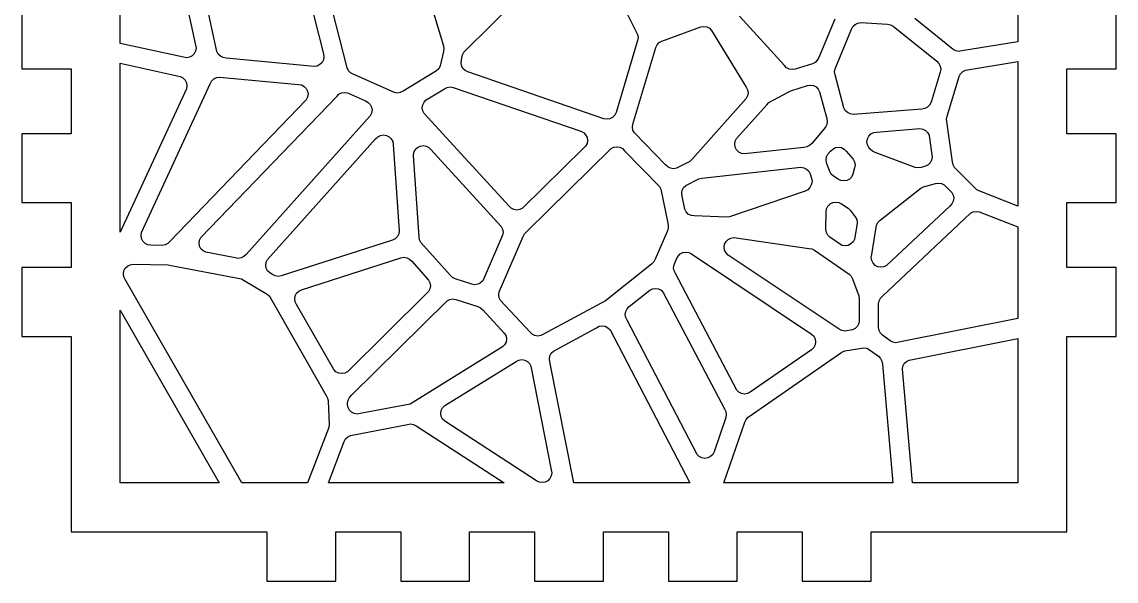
# Model space of a CAD drawing. Header units: metres. Extents: x -57 to 175, y -116 to 104.
# Drawn here: x -56.5 to 56.5, y -115.9 to -58.1 of the extents above; entities that cross this region are included whole.
import ezdxf

# ---------------------------------------------------------------- set-up
doc = ezdxf.new("R2010")
doc.units = ezdxf.units.M

msp = doc.modelspace()

# ---------------------------------------------------------------- linework, layer by layer
for p, q in [((46.355, -42.5343), (46.355, -60.1111)), ((-17.432, -45.733), (-12.975, -60.5143)), ((-46.355, -60.2726), (-46.355, -49.486)), ((-22.9259, -62.8191), (-25.9454, -50.7958)), ((-40.5452, -51.3197), (-38.5717, -60.4549)), ((-27.7647, -51.7817), (-25.3597, -61.3582)), ((-36.3737, -61.1094), (-38.1806, -52.7451)), ((-10.8474, -61.178), (-3.83501, -54.1941)), ((-56.515, -55.7835), (-56.515, -62.8979)), ((56.515, -62.898), (56.515, -55.7835)), ((5.85759, -56.9426), (7.08624, -59.3604)), ((22.2585, -62.5701), (17.5959, -57.4658)), ((9.60223, -60.0539), (13.6174, -58.5751)), ((13.6174, -58.5751), (13.9264, -58.5261)), ((13.9264, -58.5261), (14.2354, -58.5751)), ((14.2354, -58.5751), (14.5141, -58.7171)), ((14.5141, -58.7171), (14.7354, -58.9384)), ((27.4578, -57.7651), (25.7908, -61.7423)), ((29.194, -58.8143), (29.336, -58.5356)), ((29.336, -58.5356), (29.5573, -58.3143)), ((29.5573, -58.3143), (29.836, -58.1723)), ((29.836, -58.1723), (30.1451, -58.1233)), ((30.1451, -58.1233), (32.8993, -58.304)), ((32.8993, -58.304), (33.2083, -58.3529)), ((33.2083, -58.3529), (33.4871, -58.495)), ((33.4871, -58.495), (37.991, -62.1235)), ((39.6837, -60.9157), (35.7092, -57.7137)), ((7.08624, -59.3604), (7.13519, -59.6694)), ((7.13519, -59.6694), (7.08624, -59.9784)), ((14.7354, -58.9384), (18.3042, -64.8009)), ((27.4816, -62.9), (29.194, -58.8143)), ((-39.8318, -61.7149), (-46.355, -60.2726)), ((-38.5717, -60.4549), (-38.5228, -60.7639)), ((-38.5228, -60.7639), (-38.5717, -61.0729)), ((-12.975, -60.5143), (-12.926, -60.8233)), ((-12.926, -60.8233), (-12.975, -61.1323)), ((7.08624, -59.9784), (4.87296, -67.4289)), ((6.60822, -68.6132), (8.96019, -60.6959)), ((8.96019, -60.6959), (9.10223, -60.4171)), ((9.10223, -60.4171), (9.32346, -60.1959)), ((9.32346, -60.1959), (9.60223, -60.0539)), ((39.9625, -61.0577), (39.6837, -60.9157)), ((46.355, -60.1111), (40.5805, -61.0577)), ((-39.5228, -61.7639), (-39.8318, -61.7149)), ((-39.2138, -61.7149), (-39.5228, -61.7639)), ((-38.935, -61.5729), (-39.2138, -61.7149)), ((-38.7138, -61.3517), (-38.935, -61.5729)), ((-38.5717, -61.0729), (-38.7138, -61.3517)), ((-36.2316, -61.3882), (-36.3737, -61.1094)), ((-36.0104, -61.6094), (-36.2316, -61.3882)), ((-35.7316, -61.7514), (-36.0104, -61.6094)), ((-35.4226, -61.8004), (-35.7316, -61.7514)), ((-26.3108, -62.6672), (-35.4226, -61.8004)), ((-25.3597, -61.9762), (-25.5018, -62.255)), ((-25.3597, -61.3582), (-25.3108, -61.6672)), ((-25.3108, -61.6672), (-25.3597, -61.9762)), ((-12.975, -61.1323), (-13.317, -62.6144)), ((-11.1549, -62.2707), (-11.1059, -61.9617)), ((-11.1059, -61.9617), (-10.9894, -61.4568)), ((-10.9894, -61.4568), (-10.8474, -61.178)), ((25.6488, -62.021), (25.4275, -62.2423)), ((25.7908, -61.7423), (25.6488, -62.021)), ((37.991, -62.1235), (38.2122, -62.3447)), ((40.2715, -61.1067), (39.9625, -61.0577)), ((40.5805, -61.0577), (40.2715, -61.1067)), ((40.9514, -63.0469), (46.355, -62.1611)), ((46.355, -62.1611), (46.355, -77.1026)), ((-56.515, -62.8979), (-51.435, -62.8979)), ((-51.435, -62.8979), (-51.435, -69.6124)), ((-46.355, -62.3304), (-40.1561, -63.701)), ((-46.355, -79.7941), (-46.355, -62.3304)), ((-26.0018, -62.6183), (-26.3108, -62.6672)), ((-25.723, -62.4762), (-26.0018, -62.6183)), ((-25.5018, -62.255), (-25.723, -62.4762)), ((-22.7839, -63.0979), (-22.9259, -62.8191)), ((-22.5627, -63.3191), (-22.7839, -63.0979)), ((-13.6802, -63.1144), (-17.1451, -65.2259)), ((-13.459, -62.8932), (-13.6802, -63.1144)), ((-13.317, -62.6144), (-13.459, -62.8932)), ((-11.1059, -62.5797), (-11.1549, -62.2707)), ((-10.9639, -62.8585), (-11.1059, -62.5797)), ((-10.7427, -63.0797), (-10.9639, -62.8585)), ((-10.4639, -63.2217), (-10.7427, -63.0797)), ((3.6129, -68.0709), (-10.4639, -63.2217)), ((22.4798, -62.7913), (22.2585, -62.5701)), ((22.7585, -62.9333), (22.4798, -62.7913)), ((23.0675, -62.9823), (22.7585, -62.9333)), ((23.3765, -62.9333), (23.0675, -62.9823)), ((25.1488, -62.3843), (23.3765, -62.9333)), ((25.4275, -62.2423), (25.1488, -62.3843)), ((27.4326, -63.209), (27.4816, -62.9)), ((27.4816, -63.518), (27.4326, -63.209)), ((38.3543, -63.2415), (37.3937, -66.3682)), ((38.2122, -62.3447), (38.3543, -62.6235)), ((38.3543, -62.6235), (38.4032, -62.9325)), ((38.4032, -62.9325), (38.3543, -63.2415)), ((40.4514, -63.4102), (40.6726, -63.1889)), ((40.6726, -63.1889), (40.9514, -63.0469)), ((51.435, -69.6124), (51.435, -62.8979)), ((51.435, -62.8979), (56.515, -62.898)), ((-40.1561, -63.701), (-39.8773, -63.8431)), ((-39.8773, -63.8431), (-39.6561, -64.0643)), ((-39.6561, -64.0643), (-39.5141, -64.3431)), ((-39.5141, -64.3431), (-39.4651, -64.6521)), ((-37.0579, -64.4443), (-36.9159, -64.1656)), ((-36.9159, -64.1656), (-36.6947, -63.9443)), ((-36.6947, -63.9443), (-36.4159, -63.8023)), ((-36.4159, -63.8023), (-36.1069, -63.7533)), ((-36.1069, -63.7533), (-27.9501, -64.5293)), ((-22.2839, -63.4611), (-22.5627, -63.3191)), ((-18.0419, -65.368), (-22.2839, -63.4611)), ((28.3985, -66.9265), (27.4816, -63.518)), ((39.0466, -67.7993), (40.3094, -63.6889)), ((40.3094, -63.6889), (40.4514, -63.4102)), ((-39.5141, -64.9611), (-46.355, -79.7941)), ((-44.1541, -79.8308), (-37.0579, -64.4443)), ((-39.4651, -64.6521), (-39.5141, -64.9611)), ((-27.9501, -64.5293), (-27.6411, -64.5783)), ((-27.6411, -64.5783), (-27.3623, -64.7203)), ((-27.3623, -64.7203), (-27.1411, -64.9415)), ((-27.1411, -64.9415), (-26.999, -65.2203)), ((-26.999, -65.2203), (-26.9501, -65.5293)), ((-26.9501, -65.5293), (-26.999, -65.8383)), ((-23.9968, -65.7626), (-23.7756, -65.5414)), ((-23.7756, -65.5414), (-23.4968, -65.3994)), ((-23.4968, -65.3994), (-23.1878, -65.3504)), ((-23.1878, -65.3504), (-22.8788, -65.3994)), ((-22.8788, -65.3994), (-21.0319, -66.2296)), ((-17.7329, -65.4169), (-18.0419, -65.368)), ((-17.4239, -65.368), (-17.7329, -65.4169)), ((-17.1451, -65.2259), (-17.4239, -65.368)), ((-14.7496, -66.1159), (-12.8585, -64.9635)), ((-12.8585, -64.9635), (-12.5798, -64.8214)), ((-12.5798, -64.8214), (-12.2708, -64.7725)), ((-12.2708, -64.7725), (-11.9617, -64.8214)), ((-11.9617, -64.8214), (1.22116, -69.3627)), ((18.3042, -64.8009), (18.4462, -65.0797)), ((18.4462, -65.0797), (18.4951, -65.3887)), ((18.4951, -65.3887), (18.4462, -65.6977)), ((20.6472, -66.3949), (22.6404, -65.3111)), ((22.6404, -65.3111), (22.9191, -65.1691)), ((22.9191, -65.1691), (24.6226, -64.6413)), ((24.6226, -64.6413), (24.9316, -64.5924)), ((24.9316, -64.5924), (25.2406, -64.6413)), ((25.2406, -64.6413), (25.5194, -64.7834)), ((25.5194, -64.7834), (25.7406, -65.0046)), ((25.7406, -65.0046), (25.8826, -65.2834)), ((25.8826, -65.2834), (26.6256, -68.0451)), ((-27.1411, -66.1171), (-41.2289, -80.7478)), ((-38.0173, -80.3235), (-23.9968, -65.7626)), ((-26.999, -65.8383), (-27.1411, -66.1171)), ((-21.0319, -66.2296), (-20.7531, -66.3716)), ((-20.7531, -66.3716), (-20.5319, -66.5928)), ((-20.5319, -66.5928), (-20.3899, -66.8716)), ((-15.1618, -66.9249), (-15.1129, -66.6159)), ((-15.1129, -66.6159), (-14.9708, -66.3371)), ((-14.9708, -66.3371), (-14.7496, -66.1159)), ((18.3042, -65.9765), (12.7185, -72.2479)), ((17.306, -70.1191), (20.4259, -66.6161)), ((18.4462, -65.6977), (18.3042, -65.9765)), ((20.4259, -66.6161), (20.6472, -66.3949)), ((37.2516, -66.647), (37.0304, -66.8682)), ((37.3937, -66.3682), (37.2516, -66.647)), ((-20.5319, -67.7684), (-33.3592, -82.0881)), ((-20.3899, -67.4896), (-20.5319, -67.7684)), ((-20.3899, -66.8716), (-20.3409, -67.1806)), ((-20.3409, -67.1806), (-20.3899, -67.4896)), ((-15.1129, -67.2339), (-15.1618, -66.9249)), ((-14.9708, -67.5127), (-15.1129, -67.2339)), ((-6.19106, -77.0897), (-14.9708, -67.5127)), ((4.73091, -67.7076), (4.50969, -67.9289)), ((4.87296, -67.4289), (4.73091, -67.7076)), ((28.5406, -67.2052), (28.3985, -66.9265)), ((28.7618, -67.4265), (28.5406, -67.2052)), ((29.0406, -67.5685), (28.7618, -67.4265)), ((29.3496, -67.6174), (29.0406, -67.5685)), ((36.4426, -67.0592), (29.3496, -67.6174)), ((36.7516, -67.0103), (36.4426, -67.0592)), ((37.0304, -66.8682), (36.7516, -67.0103)), ((38.9976, -68.1083), (39.0466, -67.7993)), ((3.92191, -68.1199), (3.6129, -68.0709)), ((4.23091, -68.0709), (3.92191, -68.1199)), ((4.50969, -67.9289), (4.23091, -68.0709)), ((6.55927, -68.9222), (6.60822, -68.6132)), ((6.60822, -69.2312), (6.55927, -68.9222)), ((26.4836, -68.9419), (25.0692, -70.6106)), ((26.6256, -68.6631), (26.4836, -68.9419)), ((26.6256, -68.0451), (26.6746, -68.3541)), ((26.6746, -68.3541), (26.6256, -68.6631)), ((39.6181, -72.5182), (38.9976, -68.1083)), ((-51.435, -69.6124), (-56.515, -69.6124)), ((-56.515, -69.6124), (-56.515, -76.7268)), ((-19.9709, -70.1552), (-19.7496, -69.934)), ((-19.7496, -69.934), (-19.4709, -69.7919)), ((-19.4709, -69.7919), (-19.1618, -69.743)), ((-19.1618, -69.743), (-18.8528, -69.7919)), ((-18.8528, -69.7919), (-18.5741, -69.934)), ((-18.5741, -69.934), (-18.3528, -70.1552)), ((1.22116, -69.3627), (1.49994, -69.5047)), ((1.49994, -69.5047), (1.72116, -69.726)), ((1.72116, -69.726), (1.8632, -70.0047)), ((1.8632, -70.0047), (1.91216, -70.3137)), ((6.75026, -69.51), (6.60822, -69.2312)), ((9.9799, -72.8183), (6.75026, -69.51)), ((30.8294, -70.1295), (30.9715, -69.8507)), ((30.9715, -69.8507), (31.1927, -69.6295)), ((31.1927, -69.6295), (31.4715, -69.4874)), ((31.4715, -69.4874), (31.7805, -69.4385)), ((31.7805, -69.4385), (36.2367, -69.0878)), ((36.2367, -69.0878), (36.5457, -69.1367)), ((36.5457, -69.1367), (36.8245, -69.2788)), ((36.8245, -69.2788), (37.0457, -69.5)), ((37.0457, -69.5), (37.1878, -69.7788)), ((37.1878, -69.7788), (37.2367, -70.0878)), ((56.515, -69.6124), (51.435, -69.6124)), ((56.515, -76.7269), (56.515, -69.6124)), ((-31.129, -82.6115), (-19.9709, -70.1552)), ((-18.3528, -70.1552), (-18.2108, -70.434)), ((-18.2108, -70.434), (-18.1618, -70.743)), ((-18.1618, -70.743), (-17.5397, -79.6627)), ((-15.8841, -71.2602), (-15.6629, -71.039)), ((-15.6629, -71.039), (-15.3841, -70.897)), ((-15.3841, -70.897), (-15.0751, -70.848)), ((-15.0751, -70.848), (-14.7661, -70.897)), ((-14.7661, -70.897), (-14.4873, -71.039)), ((-14.4873, -71.039), (-14.2661, -71.2602)), ((1.49994, -71.1227), (-4.79427, -77.3109)), ((-4.36365, -79.7231), (4.35115, -71.1552)), ((1.72116, -70.9015), (1.49994, -71.1227)), ((1.8632, -70.6227), (1.72116, -70.9015)), ((1.91216, -70.3137), (1.8632, -70.6227)), ((4.35115, -71.1552), (4.62993, -71.0132)), ((4.62993, -71.0132), (4.93893, -70.9642)), ((4.93893, -70.9642), (5.24794, -71.0132)), ((5.24794, -71.0132), (5.52672, -71.1552)), ((5.52672, -71.1552), (5.74794, -71.3764)), ((17.115, -70.7068), (17.164, -70.3978)), ((17.164, -71.0159), (17.115, -70.7068)), ((17.164, -70.3978), (17.306, -70.1191)), ((17.306, -71.2946), (17.164, -71.0159)), ((24.2602, -71.0228), (18.115, -71.7068)), ((24.5692, -70.9738), (24.2602, -71.0228)), ((24.848, -70.8318), (24.5692, -70.9738)), ((25.0692, -70.6106), (24.848, -70.8318)), ((27.0152, -71.4165), (27.2364, -71.1953)), ((27.2364, -71.1953), (27.5152, -71.0533)), ((27.5152, -71.0533), (27.8242, -71.0043)), ((27.8242, -71.0043), (28.1332, -71.0533)), ((28.1332, -71.0533), (28.412, -71.1953)), ((28.412, -71.1953), (28.6332, -71.4165)), ((30.7805, -70.4385), (30.8294, -70.1295)), ((30.8294, -70.7475), (30.7805, -70.4385)), ((30.9715, -71.0263), (30.8294, -70.7475)), ((31.1211, -71.1953), (30.9715, -71.0263)), ((31.3423, -71.4165), (31.1211, -71.1953)), ((37.2367, -70.0878), (37.5089, -72.0219)), ((-16.0751, -71.848), (-16.0261, -71.539)), ((-15.4881, -80.2629), (-16.0751, -71.848)), ((-16.0261, -71.539), (-15.8841, -71.2602)), ((-14.2661, -71.2602), (-6.9977, -79.1885)), ((5.74794, -71.3764), (9.35025, -75.0664)), ((12.7185, -72.2479), (12.4973, -72.4691)), ((17.5272, -71.5159), (17.306, -71.2946)), ((17.806, -71.6579), (17.5272, -71.5159)), ((18.115, -71.7068), (17.806, -71.6579)), ((26.5589, -72.3174), (26.6078, -72.0084)), ((26.6078, -72.6264), (26.5589, -72.3174)), ((26.6078, -72.0084), (26.7498, -71.7296)), ((26.7498, -71.7296), (27.0152, -71.4165)), ((28.6332, -71.4165), (29.3642, -72.242)), ((29.3642, -72.242), (29.5062, -72.5208)), ((31.6211, -71.5585), (31.3423, -71.4165)), ((35.7619, -73.0986), (31.6211, -71.5585)), ((37.4599, -72.3309), (37.3179, -72.6097)), ((37.5089, -72.0219), (37.4599, -72.3309)), ((10.2011, -73.0395), (9.9799, -72.8183)), ((10.4799, -73.1815), (10.2011, -73.0395)), ((10.7889, -73.2305), (10.4799, -73.1815)), ((11.0979, -73.1815), (10.7889, -73.2305)), ((12.4973, -72.4691), (11.0979, -73.1815)), ((13.7353, -74.2191), (23.9496, -73.0821)), ((23.9496, -73.0821), (24.2586, -73.131)), ((24.2586, -73.131), (24.5374, -73.2731)), ((24.5374, -73.2731), (24.7586, -73.4943)), ((26.9436, -73.5152), (26.6078, -72.6264)), ((29.5062, -73.1388), (29.3275, -73.8094)), ((29.5062, -72.5208), (29.5552, -72.8298)), ((29.5552, -72.8298), (29.5062, -73.1388)), ((36.071, -73.1476), (35.7619, -73.0986)), ((36.38, -73.0986), (36.071, -73.1476)), ((36.8179, -72.973), (36.38, -73.0986)), ((37.0966, -72.8309), (36.8179, -72.973)), ((37.3179, -72.6097), (37.0966, -72.8309)), ((39.6671, -72.8273), (39.6181, -72.5182)), ((39.8091, -73.106), (39.6671, -72.8273)), ((40.0303, -73.3273), (39.8091, -73.106)), ((42.1423, -75.4188), (40.0303, -73.3273)), ((12.0577, -74.9648), (13.4263, -74.268)), ((13.4263, -74.268), (13.7353, -74.2191)), ((24.7586, -73.4943), (24.9007, -73.7731)), ((24.9007, -73.7731), (25.0612, -74.198)), ((25.0612, -74.198), (25.1101, -74.507)), ((25.1101, -74.507), (25.0612, -74.816)), ((27.0856, -73.794), (26.9436, -73.5152)), ((27.3069, -74.0152), (27.0856, -73.794)), ((27.7886, -74.3094), (27.3069, -74.0152)), ((28.0674, -74.4514), (27.7886, -74.3094)), ((28.3764, -74.5004), (28.0674, -74.4514)), ((28.6854, -74.4514), (28.3764, -74.5004)), ((28.9642, -74.3094), (28.6854, -74.4514)), ((29.1854, -74.0882), (28.9642, -74.3094)), ((29.3275, -73.8094), (29.1854, -74.0882)), ((9.35025, -75.0664), (9.49229, -75.3452)), ((9.49229, -75.3452), (10.198, -78.8521)), ((11.6455, -75.7738), (11.6945, -75.4648)), ((11.6945, -75.4648), (11.8365, -75.186)), ((11.8365, -75.186), (12.0577, -74.9648)), ((24.383, -75.5422), (16.5676, -78.1958)), ((24.6617, -75.4002), (24.383, -75.5422)), ((24.883, -75.1789), (24.6617, -75.4002)), ((25.025, -74.9002), (24.883, -75.1789)), ((25.0612, -74.816), (25.025, -74.9002)), ((32.1388, -78.5607), (36.3319, -75.2565)), ((36.3319, -75.2565), (36.6106, -75.1145)), ((36.6106, -75.1145), (37.8479, -74.7594)), ((37.8479, -74.7594), (38.1569, -74.7104)), ((38.1569, -74.7104), (38.4659, -74.7594)), ((38.4659, -74.7594), (38.7447, -74.9014)), ((38.7447, -74.9014), (39.3253, -75.4764)), ((39.3253, -75.4764), (39.5466, -75.6976)), ((39.5466, -75.6976), (39.6886, -75.9764)), ((42.4211, -75.5608), (42.1423, -75.4188)), ((46.355, -77.1026), (42.4211, -75.5608)), ((-56.515, -76.7268), (-51.435, -76.7268)), ((-51.435, -76.7268), (-51.435, -83.4413)), ((11.6945, -76.0828), (11.6455, -75.7738)), ((11.963, -77.4171), (11.6945, -76.0828)), ((26.9624, -76.8737), (27.2412, -76.7316)), ((27.2412, -76.7316), (27.5502, -76.6827)), ((27.5502, -76.6827), (27.8592, -76.7316)), ((27.8592, -76.7316), (28.138, -76.8737)), ((39.6886, -76.5944), (39.5466, -76.8732)), ((39.6886, -75.9764), (39.7375, -76.2854)), ((39.7375, -76.2854), (39.6886, -76.5944)), ((51.435, -83.4413), (51.435, -76.7269)), ((51.435, -76.7269), (56.515, -76.7269)), ((-5.96983, -77.3109), (-6.19106, -77.0897)), ((-5.69106, -77.4529), (-5.96983, -77.3109)), ((-5.38205, -77.5019), (-5.69106, -77.4529)), ((-5.07304, -77.4529), (-5.38205, -77.5019)), ((-4.79427, -77.3109), (-5.07304, -77.4529)), ((12.105, -77.6959), (11.963, -77.4171)), ((12.3263, -77.9171), (12.105, -77.6959)), ((12.605, -78.0592), (12.3263, -77.9171)), ((26.5383, -79.5094), (26.5502, -77.6827)), ((26.5502, -77.6827), (26.5992, -77.3737)), ((26.5992, -77.3737), (26.7412, -77.0949)), ((26.7412, -77.0949), (26.9624, -76.8737)), ((28.138, -76.8737), (28.8379, -77.301)), ((28.8379, -77.301), (29.0591, -77.5223)), ((29.0591, -77.5223), (29.5759, -78.2102)), ((32.3938, -86.395), (41.4778, -77.8365)), ((39.3253, -77.0944), (32.8133, -83.2297)), ((39.5466, -76.8732), (39.3253, -77.0944)), ((41.4778, -77.8365), (41.7566, -77.6945)), ((41.7566, -77.6945), (42.0656, -77.6456)), ((42.0656, -77.6456), (42.3746, -77.6945)), ((42.3746, -77.6945), (46.355, -79.2545)), ((10.198, -78.8521), (10.247, -79.1611)), ((12.914, -78.1081), (12.605, -78.0592)), ((16.2586, -78.2447), (12.914, -78.1081)), ((16.5676, -78.1958), (16.2586, -78.2447)), ((29.7179, -79.1069), (29.4874, -80.5105)), ((29.5759, -78.2102), (29.7179, -78.4889)), ((29.7179, -78.4889), (29.7669, -78.7979)), ((29.7669, -78.7979), (29.7179, -79.1069)), ((31.2744, -82.1117), (31.7755, -79.0607)), ((31.7755, -79.0607), (31.9175, -78.7819)), ((31.9175, -78.7819), (32.1388, -78.5607)), ((-44.2031, -80.1398), (-44.1541, -79.8308)), ((-44.1541, -80.4489), (-44.2031, -80.1398)), ((-17.7307, -80.2505), (-17.9519, -80.4717)), ((-17.5887, -79.9717), (-17.7307, -80.2505)), ((-17.5397, -79.6627), (-17.5887, -79.9717)), ((-6.85565, -80.0853), (-8.77429, -84.5258)), ((-7.20438, -85.957), (-4.72691, -80.2231)), ((-6.9977, -79.1885), (-6.85565, -79.4673)), ((-6.85565, -79.4673), (-6.8067, -79.7763)), ((-6.8067, -79.7763), (-6.85565, -80.0853)), ((-4.72691, -80.2231), (-4.58487, -79.9444)), ((-4.58487, -79.9444), (-4.36365, -79.7231)), ((10.1821, -79.6671), (8.89912, -82.5914)), ((10.231, -79.3581), (10.1821, -79.6671)), ((10.247, -79.1611), (10.231, -79.3581)), ((26.5872, -79.8184), (26.5383, -79.5094)), ((26.7293, -80.0972), (26.5872, -79.8184)), ((26.9505, -80.3184), (26.7293, -80.0972)), ((46.355, -79.2545), (46.355, -88.7121)), ((-44.0121, -80.7276), (-44.1541, -80.4489)), ((-43.7909, -80.9489), (-44.0121, -80.7276)), ((-43.5121, -81.0909), (-43.7909, -80.9489)), ((-43.2031, -81.1398), (-43.5121, -81.0909)), ((-42.0379, -81.16), (-43.2031, -81.1398)), ((-41.7289, -81.1111), (-42.0379, -81.16)), ((-41.4501, -80.969), (-41.7289, -81.1111)), ((-41.2289, -80.7478), (-41.4501, -80.969)), ((-38.2083, -80.9113), (-38.1594, -80.6022)), ((-38.1594, -81.2203), (-38.2083, -80.9113)), ((-38.1594, -80.6022), (-38.0173, -80.3235)), ((-38.0173, -81.499), (-38.1594, -81.2203)), ((-18.2307, -80.6138), (-29.7337, -84.3144)), ((-17.9519, -80.4717), (-18.2307, -80.6138)), ((-15.4392, -80.5719), (-15.4881, -80.2629)), ((-15.2971, -80.8507), (-15.4392, -80.5719)), ((-12.2422, -84.2592), (-15.2971, -80.8507)), ((16.0297, -81.3481), (16.0787, -81.0391)), ((16.0787, -81.6571), (16.0297, -81.3481)), ((16.0787, -81.0391), (16.2207, -80.7603)), ((16.2207, -80.7603), (16.4419, -80.5391)), ((16.4419, -80.5391), (16.7207, -80.397)), ((16.7207, -80.397), (17.0297, -80.3481)), ((17.0297, -80.3481), (24.7794, -81.4639)), ((27.9486, -81.0105), (26.9505, -80.3184)), ((28.2273, -81.1526), (27.9486, -81.0105)), ((28.5363, -81.2015), (28.2273, -81.1526)), ((28.8454, -81.1526), (28.5363, -81.2015)), ((29.1241, -81.0105), (28.8454, -81.1526)), ((29.3454, -80.7893), (29.1241, -81.0105)), ((29.4874, -80.5105), (29.3454, -80.7893)), ((-37.7961, -81.7203), (-38.0173, -81.499)), ((-37.5173, -81.8623), (-37.7961, -81.7203)), ((-34.4772, -82.4513), (-37.5173, -81.8623)), ((-34.1682, -82.5003), (-34.4772, -82.4513)), ((-33.8592, -82.4513), (-34.1682, -82.5003)), ((-33.5804, -82.3093), (-33.8592, -82.4513)), ((-33.3592, -82.0881), (-33.5804, -82.3093)), ((-27.6345, -85.7401), (-17.3676, -82.4371)), ((-17.3676, -82.4371), (-17.0586, -82.3881)), ((-17.0586, -82.3881), (-16.7496, -82.4371)), ((-16.7496, -82.4371), (-16.4708, -82.5791)), ((11.1189, -82.5345), (11.2609, -82.2558)), ((11.2609, -82.2558), (11.4821, -82.0345)), ((11.4821, -82.0345), (11.7609, -81.8925)), ((11.7609, -81.8925), (12.0699, -81.8436)), ((12.0699, -81.8436), (12.3789, -81.8925)), ((12.3789, -81.8925), (12.6577, -82.0345)), ((12.6577, -82.0345), (25.0571, -90.3253)), ((16.2207, -81.9359), (16.0787, -81.6571)), ((16.4419, -82.1571), (16.2207, -81.9359)), ((27.8965, -89.816), (16.4419, -82.1571)), ((24.7794, -81.4639), (25.0884, -81.5129)), ((25.0884, -81.5129), (25.3672, -81.6549)), ((25.3672, -81.6549), (28.9246, -84.1219)), ((31.2255, -82.4207), (31.2744, -82.1117)), ((31.2744, -82.7297), (31.2255, -82.4207)), ((-51.435, -83.4413), (-56.515, -83.4413)), ((-56.515, -83.4413), (-56.515, -90.5557)), ((-45.9817, -83.7998), (-45.8396, -83.521)), ((-45.8396, -83.521), (-45.6184, -83.2998)), ((-45.6184, -83.2998), (-45.3396, -83.1578)), ((-45.3396, -83.1578), (-45.0306, -83.1088)), ((-45.0306, -83.1088), (-41.4105, -83.1715)), ((-41.4105, -83.1715), (-41.1015, -83.2204)), ((-41.1015, -83.2204), (-33.8467, -84.626)), ((-31.32, -83.1992), (-31.271, -82.8902)), ((-31.271, -83.5083), (-31.32, -83.1992)), ((-31.271, -82.8902), (-31.129, -82.6115)), ((-31.129, -83.787), (-31.271, -83.5083)), ((-16.4708, -82.5791), (-16.2496, -82.8004)), ((-16.2496, -82.8004), (-14.5102, -84.741)), ((8.53586, -83.0914), (3.75708, -86.8751)), ((8.75708, -82.8702), (8.53586, -83.0914)), ((8.89912, -82.5914), (8.75708, -82.8702)), ((10.7981, -83.4632), (10.847, -83.1542)), ((10.847, -83.7722), (10.7981, -83.4632)), ((10.847, -83.1542), (11.1189, -82.5345)), ((31.4165, -83.0085), (31.2744, -82.7297)), ((31.6377, -83.2297), (31.4165, -83.0085)), ((31.9165, -83.3717), (31.6377, -83.2297)), ((32.2255, -83.4207), (31.9165, -83.3717)), ((32.5345, -83.3717), (32.2255, -83.4207)), ((32.8133, -83.2297), (32.5345, -83.3717)), ((56.515, -83.4413), (51.435, -83.4413)), ((56.515, -90.5557), (56.515, -83.4413)), ((-46.0306, -84.1088), (-45.9817, -83.7998)), ((-45.9817, -84.4178), (-46.0306, -84.1088)), ((-45.8396, -84.6966), (-45.9817, -84.4178)), ((-33.8111, -105.696), (-45.8396, -84.6966)), ((-33.8467, -84.626), (-33.5679, -84.7681)), ((-33.5679, -84.7681), (-31.1725, -86.1858)), ((-30.9078, -84.0083), (-31.129, -83.787)), ((-30.6305, -84.1724), (-30.9078, -84.0083)), ((-30.3517, -84.3144), (-30.6305, -84.1724)), ((-30.0427, -84.3634), (-30.3517, -84.3144)), ((-29.7337, -84.3144), (-30.0427, -84.3634)), ((-14.5102, -84.741), (-14.3681, -85.0198)), ((-12.021, -84.4804), (-12.2422, -84.2592)), ((-11.7422, -84.6225), (-12.021, -84.4804)), ((-10.0343, -85.1679), (-11.7422, -84.6225)), ((-8.77429, -84.5258), (-8.91634, -84.8046)), ((10.9891, -84.0509), (10.847, -83.7722)), ((17.3294, -96.1088), (10.9891, -84.0509)), ((28.9246, -84.1219), (29.1458, -84.3431)), ((29.1458, -84.3431), (29.2879, -84.6219)), ((29.2879, -84.6219), (29.9332, -86.3841)), ((-28.1345, -86.1033), (-27.9133, -85.8821)), ((-27.9133, -85.8821), (-27.6345, -85.7401)), ((-14.3681, -85.6378), (-14.5102, -85.9166)), ((-14.3681, -85.0198), (-14.3192, -85.3288)), ((-14.3192, -85.3288), (-14.3681, -85.6378)), ((-9.72534, -85.2168), (-10.0343, -85.1679)), ((-9.41634, -85.1679), (-9.72534, -85.2168)), ((-9.13756, -85.0258), (-9.41634, -85.1679)), ((-8.91634, -84.8046), (-9.13756, -85.0258)), ((6.2236, -87.4754), (8.34354, -85.7969)), ((8.34354, -85.7969), (8.62231, -85.6549)), ((8.62231, -85.6549), (8.93132, -85.6059)), ((8.93132, -85.6059), (9.24033, -85.6549)), ((9.24033, -85.6549), (9.5191, -85.7969)), ((9.5191, -85.7969), (9.74033, -86.0181)), ((-31.1725, -86.1858), (-30.9513, -86.4071)), ((-30.9513, -86.4071), (-25.0854, -96.658)), ((-28.3255, -86.6911), (-28.2766, -86.3821)), ((-28.2766, -87.0001), (-28.3255, -86.6911)), ((-28.2766, -86.3821), (-28.1345, -86.1033)), ((-28.1345, -87.2789), (-28.2766, -87.0001)), ((-14.7314, -86.1378), (-22.8936, -94.218)), ((-22.4643, -96.6397), (-12.6015, -86.8761)), ((-14.5102, -85.9166), (-14.7314, -86.1378)), ((-12.6015, -86.8761), (-12.3227, -86.734)), ((-12.3227, -86.734), (-12.0137, -86.6851)), ((-12.0137, -86.6851), (-11.7047, -86.734)), ((-11.7047, -86.734), (-9.40541, -87.4683)), ((-7.25333, -86.266), (-7.20438, -85.957)), ((-7.20438, -86.575), (-7.25333, -86.266)), ((-7.06233, -86.8538), (-7.20438, -86.575)), ((-4.02362, -90.1132), (-7.06233, -86.8538)), ((3.75708, -86.8751), (-2.62683, -90.3344)), ((9.74033, -86.0181), (16.0575, -98.0319)), ((29.9332, -86.3841), (29.9821, -86.6931)), ((29.9821, -86.6931), (29.9796, -88.9286)), ((31.9815, -87.204), (32.0305, -86.895)), ((32.0305, -86.895), (32.1725, -86.6162)), ((32.1725, -86.6162), (32.3938, -86.395)), ((-46.355, -105.696), (-46.355, -87.8443)), ((-46.355, -87.8443), (-36.1294, -105.696)), ((-24.2904, -93.9967), (-28.1345, -87.2789)), ((-9.40541, -87.4683), (-9.12663, -87.6104)), ((-9.12663, -87.6104), (-8.90541, -87.8316)), ((-8.90541, -87.8316), (-6.64613, -90.255)), ((5.81139, -88.2844), (5.86034, -87.9754)), ((5.86034, -87.9754), (6.00238, -87.6966)), ((6.00238, -87.6966), (6.2236, -87.4754)), ((31.9789, -89.629), (31.9815, -87.204)), ((5.86034, -88.5934), (5.81139, -88.2844)), ((6.00238, -88.8722), (5.86034, -88.5934)), ((13.2245, -102.755), (6.00238, -88.8722)), ((29.9307, -89.2376), (29.7887, -89.5164)), ((29.9796, -88.9286), (29.9307, -89.2376)), ((46.355, -88.7121), (34.0771, -91.1629)), ((-6.64613, -90.255), (-6.50409, -90.5337)), ((-3.8024, -90.3344), (-4.02362, -90.1132)), ((-3.52362, -90.4764), (-3.8024, -90.3344)), ((-2.62683, -90.3344), (-2.90561, -90.4764)), ((-1.60745, -92.0765), (2.85138, -89.6604)), ((2.85138, -89.6604), (3.13016, -89.5183)), ((3.13016, -89.5183), (3.43916, -89.4694)), ((3.43916, -89.4694), (3.74817, -89.5183)), ((3.74817, -89.5183), (4.02695, -89.6604)), ((4.02695, -89.6604), (4.24817, -89.8816)), ((4.24817, -89.8816), (12.475, -105.696)), ((25.0571, -90.3253), (25.2784, -90.5465)), ((28.1752, -89.9581), (27.8965, -89.816)), ((28.4843, -90.007), (28.1752, -89.9581)), ((29.2887, -89.8797), (28.4843, -90.007)), ((29.5674, -89.7376), (29.2887, -89.8797)), ((29.7887, -89.5164), (29.5674, -89.7376)), ((32.0278, -89.938), (31.9789, -89.629)), ((32.1699, -90.2168), (32.0278, -89.938)), ((32.3911, -90.438), (32.1699, -90.2168)), ((-56.515, -90.5557), (-51.435, -90.5557)), ((-51.435, -90.5557), (-51.435, -110.776)), ((-6.64613, -91.4305), (-6.86736, -91.6517)), ((-6.50409, -91.1517), (-6.64613, -91.4305)), ((-6.50409, -90.5337), (-6.45514, -90.8427)), ((-6.45514, -90.8427), (-6.50409, -91.1517)), ((-3.21461, -90.5254), (-3.52362, -90.4764)), ((-2.90561, -90.4764), (-3.21461, -90.5254)), ((25.2784, -90.5465), (25.4204, -90.8253)), ((25.4204, -91.4433), (25.2784, -91.7221)), ((25.4204, -90.8253), (25.4694, -91.1343)), ((25.4694, -91.1343), (25.4204, -91.4433)), ((33.1803, -91.0209), (32.3911, -90.438)), ((33.459, -91.1629), (33.1803, -91.0209)), ((33.7681, -91.2119), (33.459, -91.1629)), ((34.0771, -91.1629), (33.7681, -91.2119)), ((35.1327, -93.0057), (46.355, -90.7655)), ((46.355, -90.7655), (46.355, -105.696)), ((51.435, -110.776), (51.435, -90.5557)), ((51.435, -90.5557), (56.515, -90.5557)), ((-6.86736, -91.6517), (-16.1287, -97.4071)), ((-2.01967, -92.8855), (-1.97072, -92.5765)), ((-1.97072, -92.5765), (-1.82867, -92.2977)), ((-1.82867, -92.2977), (-1.60745, -92.0765)), ((18.5114, -98.9127), (28.1994, -92.1999)), ((25.0571, -91.9433), (18.7262, -96.33)), ((25.2784, -91.7221), (25.0571, -91.9433)), ((28.1994, -92.1999), (28.4782, -92.0578)), ((28.4782, -92.0578), (30.4632, -91.7437)), ((30.4632, -91.7437), (30.7722, -91.7926)), ((30.7722, -91.7926), (31.0509, -91.9346)), ((31.0509, -91.9346), (31.9665, -92.6109)), ((31.9665, -92.6109), (32.1877, -92.8321)), ((-12.8321, -97.7193), (-5.47372, -93.1466)), ((-5.47372, -93.1466), (-5.19495, -93.0045)), ((-5.19495, -93.0045), (-4.88594, -92.9556)), ((-4.88594, -92.9556), (-4.57693, -93.0045)), ((-4.57693, -93.0045), (-4.29816, -93.1466)), ((-4.29816, -93.1466), (-4.07693, -93.3678)), ((-4.07693, -93.3678), (-3.93489, -93.6466)), ((-3.93489, -93.6466), (-1.83173, -104.36)), ((-1.97072, -93.1945), (-2.01967, -92.8855)), ((0.48346, -105.696), (-1.97072, -93.1945)), ((32.1877, -92.8321), (32.3298, -93.1109)), ((32.3298, -93.1109), (32.3787, -93.4199)), ((32.3787, -93.4199), (33.4633, -105.696)), ((34.4417, -93.9567), (34.4907, -93.6477)), ((34.4907, -93.6477), (34.6327, -93.3689)), ((34.6327, -93.3689), (34.8539, -93.1477)), ((34.8539, -93.1477), (35.1327, -93.0057)), ((-24.0692, -94.218), (-24.2904, -93.9967)), ((-23.7904, -94.36), (-24.0692, -94.218)), ((-23.4814, -94.409), (-23.7904, -94.36)), ((-23.1724, -94.36), (-23.4814, -94.409)), ((-22.8936, -94.218), (-23.1724, -94.36)), ((35.4788, -105.696), (34.4417, -93.9567)), ((-25.0854, -96.658), (-24.9434, -96.9368)), ((-24.9434, -96.9368), (-24.8944, -97.2458)), ((-22.8765, -97.4487), (-22.8275, -97.1397)), ((-22.8275, -97.1397), (-22.6855, -96.8609)), ((-22.6855, -96.8609), (-22.4643, -96.6397)), ((17.5506, -96.33), (17.3294, -96.1088)), ((17.8294, -96.4721), (17.5506, -96.33)), ((18.1384, -96.521), (17.8294, -96.4721)), ((18.4474, -96.4721), (18.1384, -96.521)), ((18.7262, -96.33), (18.4474, -96.4721)), ((-24.8944, -97.2458), (-24.7567, -99.675)), ((-22.8683, -97.5934), (-22.8765, -97.4487)), ((-22.8193, -97.9024), (-22.8683, -97.5934)), ((-22.6773, -98.1812), (-22.8193, -97.9024)), ((-22.4561, -98.4024), (-22.6773, -98.1812)), ((-16.4075, -97.5491), (-21.5593, -98.5444)), ((-16.1287, -97.4071), (-16.4075, -97.5491)), ((-13.2443, -98.5283), (-13.1953, -98.2193)), ((-13.1953, -98.2193), (-13.0533, -97.9405)), ((-13.0533, -97.9405), (-12.8321, -97.7193)), ((16.0575, -98.0319), (16.1996, -98.3107)), ((16.1996, -98.3107), (16.2485, -98.6197)), ((-22.1773, -98.5444), (-22.4561, -98.4024)), ((-21.8683, -98.5934), (-22.1773, -98.5444)), ((-21.5593, -98.5444), (-21.8683, -98.5934)), ((-13.1953, -98.8373), (-13.2443, -98.5283)), ((-13.0533, -99.1161), (-13.1953, -98.8373)), ((-12.8321, -99.3373), (-13.0533, -99.1161)), ((-3.37056, -105.478), (-12.8321, -99.3373)), ((16.1996, -98.9287), (14.9846, -102.476)), ((15.9962, -105.696), (18.1481, -99.4127)), ((16.2485, -98.6197), (16.1996, -98.9287)), ((18.1481, -99.4127), (18.2902, -99.1339)), ((18.2902, -99.1339), (18.5114, -98.9127)), ((-24.8056, -99.984), (-27.0013, -105.696)), ((-24.7567, -99.675), (-24.8056, -99.984)), ((-22.5758, -100.793), (-16.6959, -99.6573)), ((-16.6959, -99.6573), (-16.3869, -99.6083)), ((-16.3869, -99.6083), (-16.0779, -99.6573)), ((-16.0779, -99.6573), (-15.7991, -99.7993)), ((-15.7991, -99.7993), (-6.71353, -105.696)), ((-24.8556, -105.696), (-23.2178, -101.435)), ((-23.2178, -101.435), (-23.0758, -101.157)), ((-23.0758, -101.157), (-22.8546, -100.935)), ((-22.8546, -100.935), (-22.5758, -100.793)), ((13.4457, -102.976), (13.2245, -102.755)), ((14.8425, -102.755), (14.6213, -102.976)), ((14.9846, -102.476), (14.8425, -102.755)), ((13.7245, -103.118), (13.4457, -102.976)), ((14.0335, -103.167), (13.7245, -103.118)), ((14.3425, -103.118), (14.0335, -103.167)), ((14.6213, -102.976), (14.3425, -103.118)), ((-1.83173, -104.978), (-1.97377, -105.256)), ((-1.83173, -104.36), (-1.78278, -104.669)), ((-1.78278, -104.669), (-1.83173, -104.978)), ((-36.1294, -105.696), (-46.355, -105.696)), ((-27.0013, -105.696), (-33.8111, -105.696)), ((-6.71353, -105.696), (-24.8556, -105.696)), ((-3.09178, -105.62), (-3.37056, -105.478)), ((-2.78278, -105.669), (-3.09178, -105.62)), ((-2.47377, -105.62), (-2.78278, -105.669)), ((-2.19499, -105.478), (-2.47377, -105.62)), ((-1.97377, -105.256), (-2.19499, -105.478)), ((12.475, -105.696), (0.48346, -105.696)), ((33.4633, -105.696), (15.9962, -105.696)), ((46.355, -105.696), (35.4788, -105.696)), ((-51.435, -110.776), (-31.215, -110.776)), ((-31.215, -110.776), (-31.215, -115.856)), ((-24.1005, -110.776), (-17.3861, -110.776)), ((-24.1005, -115.856), (-24.1005, -110.776)), ((-17.3861, -110.776), (-17.3861, -115.856)), ((-10.2716, -115.856), (-10.2716, -110.776)), ((-10.2716, -110.776), (-3.55721, -110.776)), ((-3.55721, -110.776), (-3.55721, -115.856)), ((3.55722, -115.856), (3.55722, -110.776)), ((3.55722, -110.776), (10.2717, -110.776)), ((10.2717, -110.776), (10.2717, -115.856)), ((17.3861, -115.856), (17.3861, -110.776)), ((17.3861, -110.776), (24.1006, -110.776)), ((24.1006, -110.776), (24.1006, -115.856)), ((31.215, -115.856), (31.215, -110.776)), ((31.215, -110.776), (51.435, -110.776)), ((-31.215, -115.856), (-24.1005, -115.856)), ((-17.3861, -115.856), (-10.2716, -115.856)), ((-3.55721, -115.856), (3.55722, -115.856)), ((10.2717, -115.856), (17.3861, -115.856)), ((24.1006, -115.856), (31.215, -115.856))]:
    msp.add_line(p, q)

doc.saveas('drawing.dxf')
